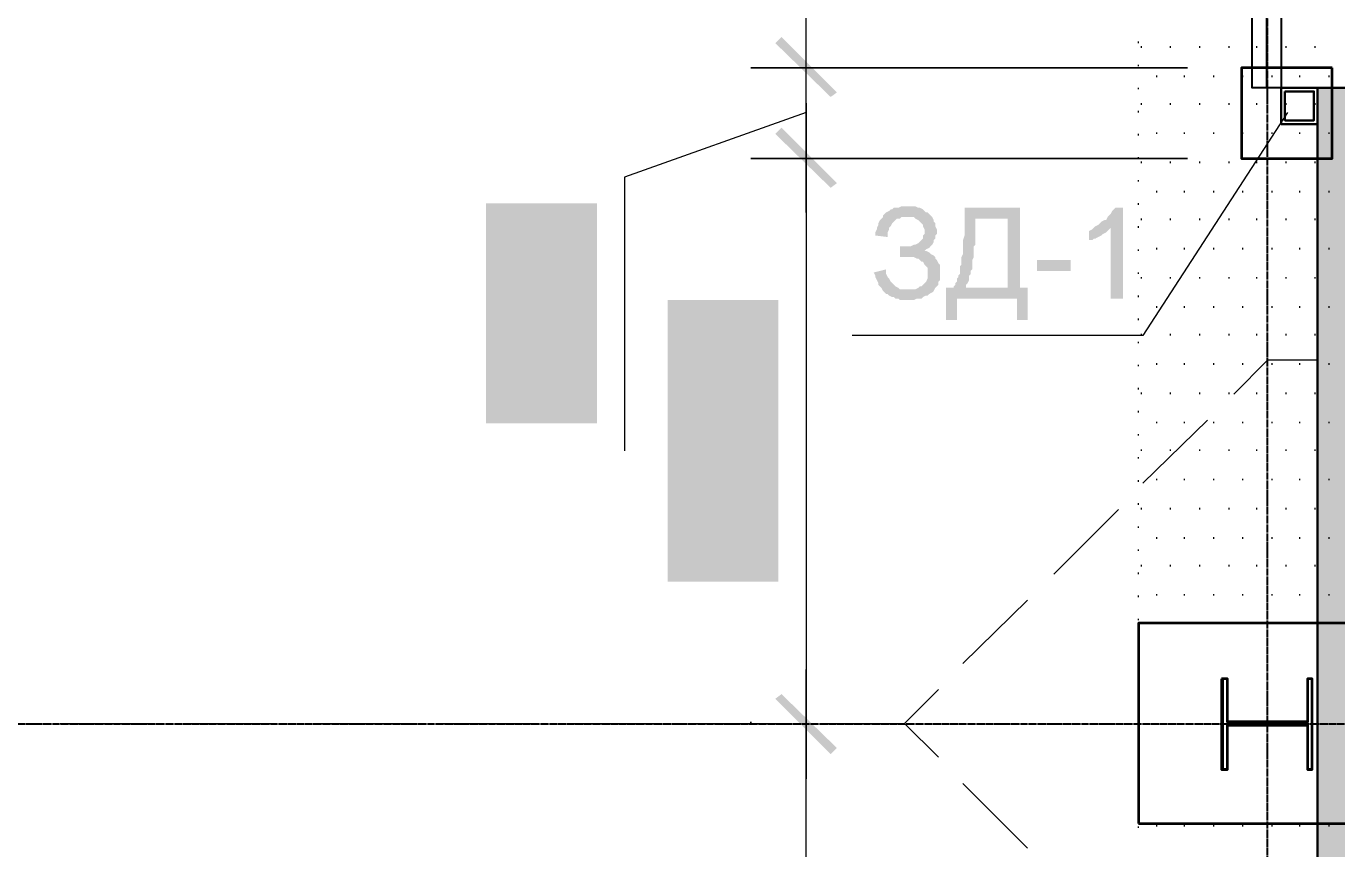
# Model space of a CAD drawing. Header units: millimetres. Extents: x -383313 to -161684, y -117025 to 99224.
# Drawn here: x -333930 to -330323, y -11926 to -9663 of the extents above; entities that cross this region are included whole.
import ezdxf

# ---------------------------------------------------------------- set-up
doc = ezdxf.new("R2010")
doc.units = ezdxf.units.MM
doc.header["$MEASUREMENT"] = 0
doc.linetypes.add('PS-GOST2.303 5', pattern=[24, 20, -1.5, 1, -1.5])
doc.layers.get('Defpoints').update_dxf_attribs({"color": 31})
for name, color, linetype in [('001__КОНСТРУКТИВ__Двери', 13, 'Continuous'), ('001__КОНСТРУКТИВ__Колонны', 14, 'Continuous'), ('001__КОНСТРУКТИВ__размеры внутр.', 7, 'Continuous'), ('PDF_Geometry', 7, 'Continuous'), ('PDF_Solid Fills', 7, 'Continuous'), ('PS_Оси', 5, 'PS-GOST2.303 5')]:
    doc.layers.add(name, color=color, linetype=linetype)
doc.layers.add('001__КОНСТРУКТИВ__Стены наружные', color=7, linetype='Continuous', lineweight=30)
doc.styles.add('PSTUDIO', font='arial.ttf')
doc.dimstyles.new('PS_TICK', dxfattribs={"dimscale": 100, "dimtxt": 2.5, "dimasz": 1, "dimexe": 2, "dimexo": 2, "dimgap": 1, "dimtad": 1, "dimdec": 0, "dimzin": 0, "dimdsep": 46, "dimtxsty": 'PSTUDIO', "dimblk": 'ARCHTICK', "dimcen": 2, "dimdle": 1.5, "dimse1": 1, "dimse2": 1, "dimadec": 0, "dimazin": 0, "dimtfac": 1, "dimtdec": 0, "dimtix": 1, "dimtmove": 1, "dimatfit": 3, "dimldrblk": 'ARCHTICK', "dimfxl": 1, "dimtolj": 1, "dimtzin": 0, "dimarcsym": 0})

# ---------------------------------------------------------------- blocks, each defined once
blk = doc.blocks.new('_ArchTick')
at = {"color": 0, "linetype": 'ByBlock', "const_width": 0.15}
blk.add_lwpolyline([(-0.5, -0.5), (0.5, 0.5)], dxfattribs=at)
blk = doc.blocks.new('*D281')
at = {"layer": '001__КОНСТРУКТИВ__размеры внутр.', "color": 0, "lineweight": -2, "ltscale": 100, "transparency": 16777216}
blk.add_line((-336984.8, -5432.1), (-336984.8, -20232.4), dxfattribs=at)
at = {"layer": 'Defpoints', "color": 0, "ltscale": 100, "transparency": 16777216}
for p in [(-330226.1, -5582.1), (-336984.8, -20082.4), (-335014.1, -20082.4)]:
    blk.add_point(p, dxfattribs=at)
at = {"layer": '001__КОНСТРУКТИВ__размеры внутр.', "color": 0, "lineweight": -2, "ltscale": 100, "transparency": 16777216, "xscale": 100, "yscale": 100, "zscale": 100}
for p, rotation in [((-336984.8, -5582.1), 90), ((-336984.8, -20082.4), 270)]:
    blk.add_blockref('_ArchTick', p, dxfattribs=dict(at, rotation=rotation))
at = {"layer": '001__КОНСТРУКТИВ__размеры внутр.', "color": 0, "ltscale": 100, "transparency": 16777216, "insert": (-337212.4, -12832.2), "char_height": 250, "attachment_point": 5, "rotation": 90, "style": 'PSTUDIO'}
blk.add_mtext('\\A1;14500', dxfattribs=at)
blk = doc.blocks.new('A$Cf5759c35')
at = {"layer": 'PDF_Solid Fills'}
for points in [[(25823.2, 8009.5), (25823.2, 8009.5), (25823.2, 7984.1), (25827.4, 7979.8), (25827.4, 7975.6), (25831.6, 7967.1), (25835.9, 7962.9), (25835.9, 7962.9), (25840.1, 7958.7), (25848.6, 7954.4), (25848.6, 8009.5), (25848.6, 8009.5), (25848.6, 8017.9), (25848.6, 8022.2), (25852.8, 8030.6), (25857, 8034.9), (25861.3, 8039.1), (25869.7, 8043.3), (25869.7, 8043.3), (25874, 8047.6), (25878.2, 8047.6), (25882.4, 8051.8), (25886.7, 8051.8), (25890.9, 8051.8), (25899.4, 8056), (25907.8, 8056), (25912.1, 8056), (25920.5, 8056), (25929, 8056), (25941.7, 8056), (25950.2, 8056), (25950.2, 8056), (25962.9, 8056), (25971.3, 8056), (25979.8, 8056), (25988.3, 8056), (25992.5, 8056), (26001, 8056), (26009.4, 8051.8), (26013.7, 8051.8), (26017.9, 8051.8), (26022.1, 8047.6), (26026.4, 8047.6), (26030.6, 8043.3), (26034.8, 8043.3), (26039.1, 8039.1), (26043.3, 8030.6), (26047.5, 8026.4), (26051.8, 8022.2), (26051.8, 8013.7), (26051.8, 8009.5), (26056, 7954.4), (26060.2, 7958.7), (26064.5, 7962.9), (26068.7, 7967.1), (26068.7, 7975.6), (26072.9, 7979.8), (26072.9, 7988.3), (26077.2, 7992.5), (26077.2, 8001), (26077.2, 8009.5), (26077.2, 8009.5), (26077.2, 8017.9), (26077.2, 8022.2), (26072.9, 8030.6), (26072.9, 8034.9), (26068.7, 8043.3), (26064.5, 8047.6), (26064.5, 8051.8), (26060.2, 8056), (26056, 8060.3), (26051.8, 8064.5), (26047.5, 8068.7), (26039.1, 8073), (26034.8, 8073), (26026.4, 8077.2), (26022.1, 8081.4), (26017.9, 8081.4), (26013.7, 8081.4), (26009.4, 8085.7), (26001, 8085.7), (25996.7, 8085.7), (25988.3, 8085.7), (25979.8, 8089.9), (25975.6, 8089.9), (25967.1, 8089.9), (25958.6, 8089.9), (25950.2, 8089.9), (25945.9, 8089.9), (25937.5, 8089.9), (25929, 8089.9), (25920.5, 8089.9), (25916.3, 8089.9), (25907.8, 8085.7), (25903.6, 8085.7), (25895.1, 8085.7), (25890.9, 8085.7), (25882.4, 8081.4), (25878.2, 8081.4), (25869.7, 8077.2), (25865.5, 8073), (25857, 8073), (25852.8, 8068.7), (25852.8, 8068.7), (25848.6, 8064.5), (25844.3, 8060.3), (25835.9, 8056), (25831.6, 8047.6), (25831.6, 8043.3), (25827.4, 8043.3), (25827.4, 8034.9), (25823.2, 8030.6), (25823.2, 8022.2), (25823.2, 8013.7)], [(26957.7, 8106.8), (26940.8, 8106.8), (26932.3, 8102.6), (26919.6, 8102.6), (26915.4, 8098.4), (26911.1, 8098.4), (26906.9, 8094.1), (26898.4, 8089.9), (26894.2, 8085.7), (26890, 8081.4), (26890, 8077.2), (26885.7, 8073), (26881.5, 8068.7), (26877.3, 8060.3), (26877.3, 8056), (26873, 8047.6), (26873, 8043.3), (26868.8, 8034.9), (26868.8, 8026.4), (26902.7, 8022.2), (26902.7, 8022.2), (26902.7, 8026.4), (26902.7, 8034.9), (26906.9, 8043.3), (26906.9, 8047.6), (26911.1, 8051.8), (26915.4, 8060.3), (26919.6, 8064.5), (26923.8, 8068.7), (26928.1, 8073), (26936.5, 8073), (26940.8, 8077.2), (26949.2, 8077.2), (26957.7, 8077.2), (27021.2, 8081.4), (27017, 8085.7), (27012.7, 8089.9), (27008.5, 8089.9), (27004.3, 8094.1), (27000, 8098.4), (26991.6, 8102.6), (26987.3, 8102.6), (26978.9, 8106.8), (26970.4, 8106.8), (26966.2, 8106.8)], [(27021.2, 8081.4), (26957.7, 8077.2), (26974.6, 8077.2), (26978.9, 8073), (26987.3, 8068.7), (26991.6, 8064.5), (26995.8, 8060.3), (27000, 8056), (27000, 8051.8), (27004.3, 8043.3), (27004.3, 8039.1), (27004.3, 8030.6), (27000, 8026.4), (27000, 8017.9), (26995.8, 8013.7), (26991.6, 8009.5), (26987.3, 8005.2), (26978.9, 8001), (26974.6, 8001), (26974.6, 8001), (26966.2, 7996.8), (26961.9, 7996.8), (26953.5, 7996.8), (26945, 7996.8), (26936.5, 7996.8), (26936.5, 7967.1), (26953.5, 7967.1), (26961.9, 7967.1), (26966.2, 7967.1), (26974.6, 7967.1), (26983.1, 7962.9), (26987.3, 7962.9), (26991.6, 7958.7), (26995.8, 7954.4), (27000, 7954.4), (27004.3, 7946), (27008.5, 7941.7), (27012.7, 7937.5), (27012.7, 7929), (27012.7, 7924.8), (27012.7, 7920.6), (27012.7, 7912.1), (27012.7, 7907.9), (27008.5, 7899.4), (27004.3, 7895.2), (27000, 7890.9), (26995.8, 7886.7), (26991.6, 7886.7), (26987.3, 7882.5), (26978.9, 7878.2), (26970.4, 7878.2), (26966.2, 7878.2), (26957.7, 7878.2), (26890, 7874), (26894.2, 7869.8), (26898.4, 7865.5), (26902.7, 7865.5), (26906.9, 7861.3), (26915.4, 7857.1), (26919.6, 7857.1), (26923.8, 7852.8), (26932.3, 7852.8), (26936.5, 7848.6), (26945, 7848.6), (26949.2, 7848.6), (26957.7, 7848.6), (26961.9, 7848.6), (26970.4, 7848.6), (26974.6, 7848.6), (26983.1, 7852.8), (26991.6, 7852.8), (26995.8, 7852.8), (27000, 7857.1), (27008.5, 7861.3), (27012.7, 7861.3), (27017, 7865.5), (27025.4, 7869.8), (27025.4, 7869.8), (27029.7, 7874), (27033.9, 7882.5), (27038.1, 7886.7), (27042.4, 7890.9), (27042.4, 7899.4), (27046.6, 7903.6), (27046.6, 7912.1), (27046.6, 7916.3), (27046.6, 7924.8), (27046.6, 7924.8), (27046.6, 7933.3), (27046.6, 7937.5), (27046.6, 7946), (27042.4, 7950.2), (27038.1, 7958.7), (27033.9, 7962.9), (27033.9, 7967.1), (27029.7, 7971.4), (27021.2, 7975.6), (27017, 7979.8), (27008.5, 7984.1), (27004.3, 7984.1), (27004.3, 7984.1), (27008.5, 7988.3), (27017, 7992.5), (27021.2, 7996.8), (27025.4, 8001), (27029.7, 8009.5), (27029.7, 8013.7), (27033.9, 8017.9), (27033.9, 8026.4), (27038.1, 8030.6), (27038.1, 8039.1), (27038.1, 8043.3), (27033.9, 8051.8), (27033.9, 8060.3), (27029.7, 8064.5), (27029.7, 8068.7), (27025.4, 8077.2)], [(27266.7, 8102.6), (27232.9, 8073), (27232.9, 7882.5), (27063.5, 7882.5), (27063.5, 7793.6), (27093.2, 7793.6), (27093.2, 7852.8), (27258.3, 7852.8), (27287.9, 7882.5), (27266.7, 7882.5)], [(27266.7, 8102.6), (27114.3, 8102.6), (27114.3, 8064.5), (27114.3, 8064.5), (27114.3, 8051.8), (27114.3, 8043.3), (27114.3, 8034.9), (27114.3, 8026.4), (27110.1, 8013.7), (27110.1, 8005.2), (27110.1, 7996.8), (27110.1, 7988.3), (27110.1, 7984.1), (27110.1, 7975.6), (27105.9, 7967.1), (27105.9, 7958.7), (27105.9, 7954.4), (27105.9, 7946), (27101.6, 7941.7), (27101.6, 7933.3), (27101.6, 7929), (27101.6, 7920.6), (27097.4, 7916.3), (27097.4, 7912.1), (27093.2, 7907.9), (27093.2, 7903.6), (27093.2, 7899.4), (27088.9, 7895.2), (27088.9, 7890.9), (27084.7, 7886.7), (27084.7, 7882.5), (27118.6, 7882.5), (27118.6, 7886.7), (27118.6, 7890.9), (27122.8, 7895.2), (27127, 7903.6), (27127, 7907.9), (27127, 7916.3), (27131.3, 7920.6), (27131.3, 7929), (27135.5, 7933.3), (27135.5, 7941.7), (27135.5, 7950.2), (27135.5, 7958.7), (27139.7, 7967.1), (27139.7, 7971.4), (27139.7, 7979.8), (27139.7, 7988.3), (27139.7, 7996.8), (27144, 8001), (27144, 8009.5), (27144, 8017.9), (27144, 8026.4), (27144, 8030.6), (27144, 8039.1), (27144, 8043.3), (27144, 8051.8), (27144, 8056), (27144, 8060.3), (27144, 8073), (27232.9, 8073)], [(27550.4, 8102.6), (27529.2, 8102.6), (27525, 8098.4), (27520.7, 8094.1), (27516.5, 8085.7), (27512.3, 8081.4), (27508, 8077.2), (27503.8, 8068.7), (27499.6, 8068.7), (27491.1, 8064.5), (27486.9, 8060.3), (27482.6, 8056), (27474.2, 8051.8), (27516.5, 8047.6), (27516.5, 7852.8), (27550.4, 7852.8)], [(27474.2, 8051.8), (27469.9, 8047.6), (27465.7, 8043.3), (27457.2, 8039.1), (27457.2, 8009.5), (27457.2, 8013.7), (27465.7, 8013.7), (27469.9, 8017.9), (27474.2, 8017.9), (27482.6, 8022.2), (27491.1, 8026.4), (27491.1, 8026.4), (27495.3, 8030.6), (27503.8, 8034.9), (27508, 8039.1), (27512.3, 8043.3), (27516.5, 8047.6)], [(25848.6, 7954.4), (25852.8, 7950.2), (25857, 7946), (25865.5, 7941.7), (25869.7, 7937.5), (25878.2, 7937.5), (25878.2, 7933.3), (25886.7, 7933.3), (25890.9, 7933.3), (25899.4, 7929), (25903.6, 7929), (25912.1, 7929), (25916.3, 7929), (25924.8, 7929), (25933.2, 7929), (25941.7, 7924.8), (25950.2, 7924.8), (25954.4, 7924.8), (25962.9, 7924.8), (25971.3, 7929), (25979.8, 7929), (25988.3, 7929), (25996.7, 7929), (26001, 7929), (26009.4, 7933.3), (26013.7, 7933.3), (26022.1, 7937.5), (26026.4, 7937.5), (26030.6, 7941.7), (26039.1, 7941.7), (26043.3, 7946), (26047.5, 7950.2), (26051.8, 7950.2), (26056, 7954.4), (26051.8, 8009.5), (26051.8, 8005.2), (26051.8, 8001), (26047.5, 7992.5), (26047.5, 7988.3), (26043.3, 7984.1), (26039.1, 7975.6), (26030.6, 7971.4), (26030.6, 7971.4), (26026.4, 7971.4), (26022.1, 7967.1), (26017.9, 7967.1), (26013.7, 7962.9), (26005.2, 7962.9), (26001, 7962.9), (25992.5, 7958.7), (25984, 7958.7), (25975.6, 7958.7), (25967.1, 7958.7), (25958.6, 7958.7), (25950.2, 7958.7), (25941.7, 7958.7), (25933.2, 7958.7), (25924.8, 7958.7), (25916.3, 7958.7), (25907.8, 7958.7), (25903.6, 7962.9), (25895.1, 7962.9), (25890.9, 7962.9), (25882.4, 7967.1), (25878.2, 7967.1), (25874, 7971.4), (25869.7, 7971.4), (25865.5, 7975.6), (25861.3, 7979.8), (25857, 7984.1), (25852.8, 7988.3), (25848.6, 7992.5), (25848.6, 8001), (25848.6, 8009.5)], [(25929, 7874), (25933.2, 7810.5), (25933.2, 7819), (25937.5, 7827.4), (25937.5, 7835.9), (25941.7, 7840.1), (25945.9, 7844.4), (25950.2, 7848.6), (25954.4, 7852.8), (25958.6, 7857.1), (25962.9, 7861.3), (25971.3, 7861.3), (25975.6, 7865.5), (25984, 7865.5), (25992.5, 7865.5), (25992.5, 7865.5), (25996.7, 7865.5), (26005.2, 7865.5), (26013.7, 7861.3), (26017.9, 7861.3), (26026.4, 7857.1), (26030.6, 7852.8), (26034.8, 7848.6), (26034.8, 7848.6), (26043.3, 7844.4), (26043.3, 7835.9), (26047.5, 7831.7), (26051.8, 7827.4), (26051.8, 7819), (26051.8, 7810.5), (26051.8, 7874), (26047.5, 7878.2), (26047.5, 7878.2), (26039.1, 7882.5), (26034.8, 7886.7), (26030.6, 7890.9), (26022.1, 7890.9), (26017.9, 7895.2), (26009.4, 7895.2), (26001, 7895.2), (25996.7, 7899.4), (25988.3, 7899.4), (25984, 7899.4), (25979.8, 7895.2), (25971.3, 7895.2), (25962.9, 7895.2), (25958.6, 7890.9), (25950.2, 7890.9), (25945.9, 7886.7), (25941.7, 7882.5), (25933.2, 7878.2)], [(26898.4, 7933.3), (26864.6, 7924.8), (26868.8, 7916.3), (26868.8, 7912.1), (26873, 7903.6), (26877.3, 7895.2), (26877.3, 7890.9), (26881.5, 7886.7), (26885.7, 7882.5), (26890, 7874), (26957.7, 7878.2), (26949.2, 7878.2), (26945, 7878.2), (26936.5, 7878.2), (26932.3, 7882.5), (26923.8, 7886.7), (26919.6, 7890.9), (26915.4, 7895.2), (26915.4, 7895.2), (26911.1, 7899.4), (26906.9, 7907.9), (26902.7, 7912.1), (26898.4, 7920.6), (26898.4, 7924.8)], [(25827.4, 7886.7), (25827.4, 7759.7), (25954.4, 7738.5), (25958.6, 7768.2), (25954.4, 7768.2), (25950.2, 7772.4), (25945.9, 7780.9), (25941.7, 7785.1), (25941.7, 7785.1), (25937.5, 7789.3), (25937.5, 7797.8), (25933.2, 7806.3), (25933.2, 7810.5), (25929, 7874), (25929, 7874), (25924.8, 7869.8), (25924.8, 7772.4), (25857, 7785.1), (25857, 7886.7)], [(25907.8, 7819), (25907.8, 7819), (25907.8, 7806.3), (25912.1, 7797.8), (25912.1, 7789.3), (25916.3, 7785.1), (25920.5, 7780.9), (25924.8, 7772.4), (25924.8, 7869.8), (25920.5, 7865.5), (25916.3, 7857.1), (25912.1, 7852.8), (25912.1, 7848.6), (25907.8, 7840.1), (25907.8, 7835.9), (25907.8, 7827.4)], [(26005.2, 7763.9), (26009.4, 7730.1), (26009.4, 7734.3), (26026.4, 7734.3), (26030.6, 7738.5), (26039.1, 7738.5), (26043.3, 7742.8), (26047.5, 7747), (26051.8, 7751.2), (26056, 7755.5), (26060.2, 7759.7), (26064.5, 7763.9), (26068.7, 7772.4), (26072.9, 7776.6), (26072.9, 7785.1), (26072.9, 7789.3), (26077.2, 7797.8), (26077.2, 7806.3), (26077.2, 7810.5), (26077.2, 7814.7), (26077.2, 7819), (26077.2, 7827.4), (26072.9, 7835.9), (26072.9, 7840.1), (26068.7, 7848.6), (26068.7, 7852.8), (26064.5, 7857.1), (26060.2, 7865.5), (26056, 7869.8), (26051.8, 7874), (26051.8, 7810.5), (26051.8, 7810.5), (26051.8, 7806.3), (26051.8, 7797.8), (26047.5, 7793.6), (26043.3, 7785.1), (26039.1, 7780.9), (26034.8, 7776.6), (26030.6, 7772.4), (26026.4, 7772.4), (26017.9, 7768.2), (26013.7, 7763.9)], [(26428.5, 7802), (26432.8, 7738.5), (26432.8, 7747), (26437, 7755.5), (26437, 7763.9), (26441.2, 7768.2), (26445.5, 7772.4), (26449.7, 7776.6), (26453.9, 7780.9), (26458.2, 7785.1), (26462.4, 7789.3), (26470.9, 7789.3), (26475.1, 7793.6), (26483.6, 7793.6), (26492, 7793.6), (26492, 7793.6), (26496.3, 7793.6), (26504.7, 7793.6), (26513.2, 7789.3), (26517.4, 7789.3), (26525.9, 7785.1), (26530.1, 7780.9), (26534.4, 7776.6), (26534.4, 7776.6), (26542.8, 7772.4), (26542.8, 7763.9), (26547.1, 7759.7), (26551.3, 7755.5), (26551.3, 7747), (26551.3, 7738.5), (26551.3, 7802), (26547.1, 7806.3), (26547.1, 7806.3), (26538.6, 7810.5), (26534.4, 7814.7), (26530.1, 7819), (26521.7, 7819), (26517.4, 7823.2), (26509, 7823.2), (26500.5, 7823.2), (26496.3, 7827.4), (26487.8, 7827.4), (26483.6, 7827.4), (26479.3, 7823.2), (26470.9, 7823.2), (26462.4, 7823.2), (26458.2, 7819), (26449.7, 7819), (26445.5, 7814.7), (26441.2, 7810.5), (26432.8, 7806.3)], [(26326.9, 7814.7), (26326.9, 7687.7), (26453.9, 7666.6), (26458.2, 7696.2), (26453.9, 7696.2), (26449.7, 7700.4), (26445.5, 7708.9), (26441.2, 7713.1), (26441.2, 7713.1), (26437, 7717.4), (26437, 7725.8), (26432.8, 7734.3), (26432.8, 7738.5), (26428.5, 7802), (26428.5, 7802), (26424.3, 7797.8), (26424.3, 7700.4), (26356.6, 7713.1), (26356.6, 7814.7)], [(26407.4, 7747), (26407.4, 7747), (26407.4, 7734.3), (26411.6, 7725.8), (26411.6, 7717.4), (26415.8, 7713.1), (26420.1, 7708.9), (26424.3, 7700.4), (26424.3, 7797.8), (26420.1, 7793.6), (26415.8, 7785.1), (26411.6, 7780.9), (26411.6, 7776.6), (26407.4, 7768.2), (26407.4, 7763.9), (26407.4, 7755.5)], [(26504.7, 7692), (26509, 7658.1), (26509, 7662.3), (26525.9, 7662.3), (26530.1, 7666.6), (26538.6, 7666.6), (26542.8, 7670.8), (26547.1, 7675), (26551.3, 7679.3), (26555.5, 7683.5), (26559.8, 7687.7), (26564, 7692), (26568.2, 7700.4), (26572.5, 7704.7), (26572.5, 7713.1), (26572.5, 7717.4), (26576.7, 7725.8), (26576.7, 7734.3), (26576.7, 7738.5), (26576.7, 7742.8), (26576.7, 7747), (26576.7, 7755.5), (26572.5, 7763.9), (26572.5, 7768.2), (26568.2, 7776.6), (26568.2, 7780.9), (26564, 7785.1), (26559.8, 7793.6), (26555.5, 7797.8), (26551.3, 7802), (26551.3, 7738.5), (26551.3, 7738.5), (26551.3, 7734.3), (26551.3, 7725.8), (26547.1, 7721.6), (26542.8, 7713.1), (26538.6, 7708.9), (26534.4, 7704.7), (26530.1, 7700.4), (26525.9, 7700.4), (26517.4, 7696.2), (26513.2, 7692)], [(25823.2, 7620), (25823.2, 7598.8), (25827.4, 7590.4), (25827.4, 7586.1), (25831.6, 7577.7), (25831.6, 7573.4), (25835.9, 7569.2), (25840.1, 7565), (25844.3, 7560.7), (25848.6, 7556.5), (25852.8, 7552.3), (25861.3, 7548), (25865.5, 7543.8), (25874, 7543.8), (25878.2, 7539.6), (25886.7, 7539.6), (25895.1, 7539.6), (25899.4, 7569.2), (25890.9, 7569.2), (25882.4, 7573.4), (25878.2, 7573.4), (25869.7, 7577.7), (25865.5, 7581.9), (25861.3, 7586.1), (25857, 7586.1), (25852.8, 7594.6), (25852.8, 7598.8), (25848.6, 7603.1), (25848.6, 7611.5), (25848.6, 7620), (25848.6, 7683.5), (25840.1, 7675), (25840.1, 7675), (25835.9, 7670.8), (25835.9, 7666.6), (25831.6, 7662.3), (25827.4, 7653.9), (25827.4, 7649.6), (25823.2, 7641.2), (25823.2, 7636.9), (25823.2, 7628.5)], [(25848.6, 7683.5), (25848.6, 7620), (25848.6, 7636.9), (25852.8, 7641.2), (25857, 7649.6), (25861.3, 7653.9), (25861.3, 7653.9), (25865.5, 7658.1), (25869.7, 7662.3), (25878.2, 7666.6), (25882.4, 7666.6), (25890.9, 7666.6), (25895.1, 7666.6), (25903.6, 7666.6), (25907.8, 7662.3), (25916.3, 7662.3), (25920.5, 7658.1), (25929, 7653.9), (25929, 7649.6), (25933.2, 7645.4), (25937.5, 7641.2), (25941.7, 7636.9), (25950.2, 7632.7), (25954.4, 7628.5), (25958.6, 7624.2), (25962.9, 7615.8), (25967.1, 7611.5), (25975.6, 7603.1), (25979.8, 7598.8), (25984, 7590.4), (25992.5, 7586.1), (25996.7, 7577.7), (26001, 7573.4), (26005.2, 7569.2), (26009.4, 7565), (26013.7, 7560.7), (26017.9, 7556.5), (26022.1, 7552.3), (26026.4, 7548), (26034.8, 7543.8), (26039.1, 7543.8), (26047.5, 7539.6), (26051.8, 7535.3), (26051.8, 7535.3), (26060.2, 7535.3), (26064.5, 7535.3), (26072.9, 7531.1), (26072.9, 7700.4), (26043.3, 7700.4), (26043.3, 7577.7), (26043.3, 7577.7), (26039.1, 7577.7), (26030.6, 7581.9), (26026.4, 7590.4), (26026.4, 7590.4), (26022.1, 7594.6), (26017.9, 7598.8), (26013.7, 7603.1), (26009.4, 7611.5), (26001, 7615.8), (25996.7, 7624.2), (25992.5, 7624.2), (25988.3, 7632.7), (25984, 7641.2), (25975.6, 7645.4), (25971.3, 7649.6), (25967.1, 7653.9), (25962.9, 7662.3), (25958.6, 7666.6), (25954.4, 7666.6), (25950.2, 7670.8), (25950.2, 7675), (25941.7, 7679.3), (25937.5, 7683.5), (25933.2, 7687.7), (25924.8, 7687.7), (25920.5, 7692), (25916.3, 7692), (25912.1, 7696.2), (25903.6, 7696.2), (25899.4, 7696.2), (25890.9, 7696.2), (25890.9, 7696.2), (25882.4, 7696.2), (25878.2, 7696.2), (25869.7, 7696.2), (25865.5, 7692), (25857, 7687.7), (25852.8, 7687.7)], [(26326.9, 7620), (26326.9, 7493), (26453.9, 7471.8), (26458.2, 7501.5), (26453.9, 7501.5), (26449.7, 7505.7), (26445.5, 7514.2), (26441.2, 7518.4), (26441.2, 7518.4), (26437, 7522.6), (26437, 7531.1), (26432.8, 7539.6), (26432.8, 7543.8), (26428.5, 7607.3), (26428.5, 7607.3), (26424.3, 7603.1), (26424.3, 7505.7), (26356.6, 7518.4), (26356.6, 7620)], [(26428.5, 7607.3), (26432.8, 7543.8), (26432.8, 7552.3), (26437, 7560.7), (26437, 7569.2), (26441.2, 7573.4), (26445.5, 7577.7), (26449.7, 7581.9), (26453.9, 7586.1), (26458.2, 7590.4), (26462.4, 7594.6), (26470.9, 7594.6), (26475.1, 7598.8), (26483.6, 7598.8), (26492, 7598.8), (26492, 7598.8), (26496.3, 7598.8), (26504.7, 7598.8), (26513.2, 7594.6), (26517.4, 7594.6), (26525.9, 7590.4), (26530.1, 7586.1), (26534.4, 7581.9), (26534.4, 7581.9), (26542.8, 7577.7), (26542.8, 7569.2), (26547.1, 7565), (26551.3, 7560.7), (26551.3, 7552.3), (26551.3, 7543.8), (26551.3, 7607.3), (26547.1, 7611.5), (26547.1, 7611.5), (26538.6, 7615.8), (26534.4, 7620), (26530.1, 7624.2), (26521.7, 7624.2), (26517.4, 7628.5), (26509, 7628.5), (26500.5, 7628.5), (26496.3, 7632.7), (26487.8, 7632.7), (26483.6, 7632.7), (26479.3, 7628.5), (26470.9, 7628.5), (26462.4, 7628.5), (26458.2, 7624.2), (26449.7, 7624.2), (26445.5, 7620), (26441.2, 7615.8), (26432.8, 7611.5)], [(26407.4, 7552.3), (26407.4, 7552.3), (26407.4, 7539.6), (26411.6, 7531.1), (26411.6, 7522.6), (26415.8, 7518.4), (26420.1, 7514.2), (26424.3, 7505.7), (26424.3, 7603.1), (26420.1, 7598.8), (26415.8, 7590.4), (26411.6, 7586.1), (26411.6, 7581.9), (26407.4, 7573.4), (26407.4, 7569.2), (26407.4, 7560.7)], [(26504.7, 7497.2), (26509, 7463.4), (26509, 7467.6), (26525.9, 7467.6), (26530.1, 7471.8), (26538.6, 7471.8), (26542.8, 7476.1), (26547.1, 7480.3), (26551.3, 7484.5), (26555.5, 7488.8), (26559.8, 7493), (26564, 7497.2), (26568.2, 7505.7), (26572.5, 7509.9), (26572.5, 7518.4), (26572.5, 7522.6), (26576.7, 7531.1), (26576.7, 7539.6), (26576.7, 7543.8), (26576.7, 7548), (26576.7, 7552.3), (26576.7, 7560.7), (26572.5, 7569.2), (26572.5, 7573.4), (26568.2, 7581.9), (26568.2, 7586.1), (26564, 7590.4), (26559.8, 7598.8), (26555.5, 7603.1), (26551.3, 7607.3), (26551.3, 7543.8), (26551.3, 7543.8), (26551.3, 7539.6), (26551.3, 7531.1), (26547.1, 7526.9), (26542.8, 7518.4), (26538.6, 7514.2), (26534.4, 7509.9), (26530.1, 7505.7), (26525.9, 7505.7), (26517.4, 7501.5), (26513.2, 7497.2)], [(26428.5, 7412.6), (26432.8, 7349.1), (26432.8, 7357.5), (26437, 7366), (26437, 7374.5), (26441.2, 7378.7), (26445.5, 7382.9), (26449.7, 7387.2), (26453.9, 7391.4), (26458.2, 7395.6), (26462.4, 7399.9), (26470.9, 7399.9), (26475.1, 7404.1), (26483.6, 7404.1), (26492, 7404.1), (26492, 7404.1), (26496.3, 7404.1), (26504.7, 7404.1), (26513.2, 7399.9), (26517.4, 7399.9), (26525.9, 7395.6), (26530.1, 7391.4), (26534.4, 7387.2), (26534.4, 7387.2), (26542.8, 7382.9), (26542.8, 7374.5), (26547.1, 7370.2), (26551.3, 7366), (26551.3, 7357.5), (26551.3, 7349.1), (26551.3, 7412.6), (26547.1, 7416.8), (26547.1, 7416.8), (26538.6, 7421), (26534.4, 7425.3), (26530.1, 7429.5), (26521.7, 7429.5), (26517.4, 7433.7), (26509, 7433.7), (26500.5, 7433.7), (26496.3, 7438), (26487.8, 7438), (26483.6, 7438), (26479.3, 7433.7), (26470.9, 7433.7), (26462.4, 7433.7), (26458.2, 7429.5), (26449.7, 7429.5), (26445.5, 7425.3), (26441.2, 7421), (26432.8, 7416.8)], [(26326.9, 7425.3), (26326.9, 7298.3), (26453.9, 7277.1), (26458.2, 7306.7), (26453.9, 7306.7), (26449.7, 7311), (26445.5, 7319.4), (26441.2, 7323.7), (26441.2, 7323.7), (26437, 7327.9), (26437, 7336.4), (26432.8, 7344.8), (26432.8, 7349.1), (26428.5, 7412.6), (26428.5, 7412.6), (26424.3, 7408.3), (26424.3, 7311), (26356.6, 7323.7), (26356.6, 7425.3)], [(26407.4, 7357.5), (26407.4, 7357.5), (26407.4, 7344.8), (26411.6, 7336.4), (26411.6, 7327.9), (26415.8, 7323.7), (26420.1, 7319.4), (26424.3, 7311), (26424.3, 7408.3), (26420.1, 7404.1), (26415.8, 7395.6), (26411.6, 7391.4), (26411.6, 7387.2), (26407.4, 7378.7), (26407.4, 7374.5), (26407.4, 7366)], [(26504.7, 7302.5), (26509, 7268.6), (26509, 7272.9), (26525.9, 7272.9), (26530.1, 7277.1), (26538.6, 7277.1), (26542.8, 7281.3), (26547.1, 7285.6), (26551.3, 7289.8), (26555.5, 7294), (26559.8, 7298.3), (26564, 7302.5), (26568.2, 7311), (26572.5, 7315.2), (26572.5, 7323.7), (26572.5, 7327.9), (26576.7, 7336.4), (26576.7, 7344.8), (26576.7, 7349.1), (26576.7, 7353.3), (26576.7, 7357.5), (26576.7, 7366), (26572.5, 7374.5), (26572.5, 7378.7), (26568.2, 7387.2), (26568.2, 7391.4), (26564, 7395.6), (26559.8, 7404.1), (26555.5, 7408.3), (26551.3, 7412.6), (26551.3, 7349.1), (26551.3, 7349.1), (26551.3, 7344.8), (26551.3, 7336.4), (26547.1, 7332.1), (26542.8, 7323.7), (26538.6, 7319.4), (26534.4, 7315.2), (26530.1, 7311), (26525.9, 7311), (26517.4, 7306.7), (26513.2, 7302.5)], [(26322.7, 7192.4), (26322.7, 7171.3), (26322.7, 7171.3), (26326.9, 7167), (26331.2, 7162.8), (26339.6, 7158.6), (26343.9, 7154.3), (26348.1, 7150.1), (26356.6, 7145.9), (26356.6, 7141.6), (26360.8, 7133.2), (26365, 7128.9), (26369.3, 7124.7), (26373.5, 7116.2), (26377.7, 7158.6), (26572.5, 7158.6), (26572.5, 7192.4)], [(26373.5, 7116.2), (26377.7, 7112), (26382, 7107.8), (26386.2, 7099.3), (26415.8, 7099.3), (26411.6, 7099.3), (26411.6, 7107.8), (26407.4, 7112), (26407.4, 7116.2), (26403.1, 7124.7), (26398.9, 7133.2), (26398.9, 7133.2), (26394.7, 7137.4), (26390.4, 7145.9), (26386.2, 7150.1), (26382, 7154.3), (26377.7, 7158.6)]]:
    blk.add_hatch(color=8, dxfattribs=at).paths.add_polyline_path(points)
at = {"layer": 'PDF_Geometry', "color": 8, "lineweight": 13}
for points in [[(26678.3, 8339.7), (26678.3, 11027.8)], [(26678.3, 8089.9), (26678.3, 8640.2)], [(27592.7, 8555.6), (27592.7, 8559.8)], [(27592.7, 8492.1), (27592.7, 8496.3)], [(27592.7, 8428.6), (27592.7, 8432.8)], [(26678.3, 8390.5), (26678.3, 6532)], [(27592.7, 8365.1), (27592.7, 8369.3)], [(26678.3, 8365.1), (26178.8, 8187.3), (26178.8, 7433.7)], [(28003.3, 8365.1), (27605.4, 7751.2), (26805.3, 7751.2)], [(27592.7, 8301.6), (27592.7, 8305.8)], [(27592.7, 8238.1), (27592.7, 8242.3)], [(27592.7, 8174.6), (27592.7, 8178.8)], [(27592.7, 8111.1), (27592.7, 8115.3)], [(27592.7, 8047.6), (27592.7, 8051.8)], [(27592.7, 7984.1), (27592.7, 7988.3)], [(27592.7, 7920.6), (27592.7, 7924.8)], [(27592.7, 7857.1), (27592.7, 7861.3)], [(27592.7, 7793.6), (27592.7, 7797.8)], [(27592.7, 7730.1), (27592.7, 7734.3)], [(28083.8, 7683.5), (27948.3, 7683.5), (27855.2, 7590.4)], [(27592.7, 7666.6), (27592.7, 7670.8)], [(27592.7, 7603.1), (27592.7, 7607.3)], [(27592.7, 7539.6), (27592.7, 7543.8)], [(27783.2, 7518.4), (27605.4, 7344.8)], [(27592.7, 7476.1), (27592.7, 7480.3)], [(27592.7, 7412.6), (27592.7, 7416.8)], [(27592.7, 7349.1), (27592.7, 7353.3)], [(27592.7, 7285.6), (27592.7, 7289.8)], [(27537.7, 7272.9), (27359.9, 7095.1)], [(27592.7, 7222.1), (27592.7, 7226.3)], [(27592.7, 7158.6), (27592.7, 7162.8)], [(27592.7, 7095.1), (27592.7, 7099.3)], [(27592.7, 7031.6), (27592.7, 7035.8)], [(27287.9, 7023.1), (27110.1, 6849.5)], [(27592.7, 6968.1), (27592.7, 6972.3)], [(27592.7, 6904.6), (27592.7, 6908.8)], [(26678.3, 4978.4), (26678.3, 6832.6)], [(27592.7, 6841.1), (27592.7, 6845.3)], [(27592.7, 6777.6), (27592.7, 6781.8)], [(27042.4, 6777.6), (26949.2, 6684.4), (27042.4, 6591.3)], [(27592.7, 6714.1), (27592.7, 6718.3)], [(24625.1, 6684.4), (24874.9, 6684.4)], [(24972.3, 6684.4), (25222, 6684.4)], [(25323.6, 6684.4), (25573.4, 6684.4)], [(25675, 6684.4), (25924.8, 6684.4)], [(26022.1, 6684.4), (26271.9, 6684.4)], [(26373.5, 6684.4), (26623.3, 6684.4)], [(26724.9, 6684.4), (26949.2, 6684.4)], [(27592.7, 6650.6), (27592.7, 6654.8)], [(27592.7, 6587.1), (27592.7, 6591.3)], [(27110.1, 6519.3), (27287.9, 6341.5)], [(27592.7, 6523.6), (27592.7, 6527.8)], [(27592.7, 6460.1), (27592.7, 6464.3)], [(27592.7, 6396.6), (27592.7, 6400.8)]]:
    blk.add_lwpolyline(points, dxfattribs=at)
at = {"layer": 'PDF_Geometry', "color": 8, "lineweight": 9}
for points in [[(27601.2, 8542.9), (27601.2, 8547.1)], [(27681.6, 8542.9), (27681.6, 8547.1)], [(27762, 8542.9), (27762, 8547.1)], [(27842.5, 8542.9), (27842.5, 8547.1)], [(27918.7, 8542.9), (27918.7, 8547.1)], [(27999.1, 8542.9), (27999.1, 8547.1)], [(28079.5, 8542.9), (28079.5, 8547.1)], [(27643.5, 8462.4), (27643.5, 8466.7)], [(27719.7, 8462.4), (27719.7, 8466.7)], [(27800.1, 8462.4), (27800.1, 8466.7)], [(27880.6, 8462.4), (27880.6, 8466.7)], [(27961, 8462.4), (27961, 8466.7)], [(28037.2, 8462.4), (28037.2, 8466.7)], [(28117.6, 8462.4), (28117.6, 8466.7)], [(27601.2, 8386.2), (27601.2, 8390.5)], [(27681.6, 8386.2), (27681.6, 8390.5)], [(27762, 8386.2), (27762, 8390.5)], [(27842.5, 8386.2), (27842.5, 8390.5)], [(27918.7, 8386.2), (27918.7, 8390.5)], [(27999.1, 8386.2), (27999.1, 8390.5)], [(28079.5, 8386.2), (28079.5, 8390.5)], [(27643.5, 8305.8), (27643.5, 8310)], [(27719.7, 8305.8), (27719.7, 8310)], [(27800.1, 8305.8), (27800.1, 8310)], [(27880.6, 8305.8), (27880.6, 8310)], [(27961, 8305.8), (27961, 8310)], [(28037.2, 8305.8), (28037.2, 8310)], [(28117.6, 8305.8), (28117.6, 8310)], [(27601.2, 8225.4), (27601.2, 8229.6)], [(27681.6, 8225.4), (27681.6, 8229.6)], [(27762, 8225.4), (27762, 8229.6)], [(27842.5, 8225.4), (27842.5, 8229.6)], [(27918.7, 8225.4), (27918.7, 8229.6)], [(27999.1, 8225.4), (27999.1, 8229.6)], [(28079.5, 8225.4), (28079.5, 8229.6)], [(27643.5, 8144.9), (27643.5, 8149.2)], [(27719.7, 8144.9), (27719.7, 8149.2)], [(27800.1, 8144.9), (27800.1, 8149.2)], [(27880.6, 8144.9), (27880.6, 8149.2)], [(27961, 8144.9), (27961, 8149.2)], [(28037.2, 8144.9), (28037.2, 8149.2)], [(28117.6, 8144.9), (28117.6, 8149.2)], [(27601.2, 8068.7), (27601.2, 8073)], [(27681.6, 8068.7), (27681.6, 8073)], [(27762, 8068.7), (27762, 8073)], [(27842.5, 8068.7), (27842.5, 8073)], [(27918.7, 8068.7), (27918.7, 8073)], [(27999.1, 8068.7), (27999.1, 8073)], [(28079.5, 8068.7), (28079.5, 8073)], [(27643.5, 7988.3), (27643.5, 7992.5)], [(27719.7, 7988.3), (27719.7, 7992.5)], [(27800.1, 7988.3), (27800.1, 7992.5)], [(27880.6, 7988.3), (27880.6, 7992.5)], [(27961, 7988.3), (27961, 7992.5)], [(28037.2, 7988.3), (28037.2, 7992.5)], [(28117.6, 7988.3), (28117.6, 7992.5)], [(27601.2, 7907.9), (27601.2, 7912.1)], [(27681.6, 7907.9), (27681.6, 7912.1)], [(27762, 7907.9), (27762, 7912.1)], [(27842.5, 7907.9), (27842.5, 7912.1)], [(27918.7, 7907.9), (27918.7, 7912.1)], [(27999.1, 7907.9), (27999.1, 7912.1)], [(28079.5, 7907.9), (28079.5, 7912.1)], [(27643.5, 7827.4), (27643.5, 7831.7)], [(27719.7, 7827.4), (27719.7, 7831.7)], [(27800.1, 7827.4), (27800.1, 7831.7)], [(27880.6, 7827.4), (27880.6, 7831.7)], [(27961, 7827.4), (27961, 7831.7)], [(28037.2, 7827.4), (28037.2, 7831.7)], [(28117.6, 7827.4), (28117.6, 7831.7)], [(27601.2, 7751.2), (27601.2, 7755.5)], [(27681.6, 7751.2), (27681.6, 7755.5)], [(27762, 7751.2), (27762, 7755.5)], [(27842.5, 7751.2), (27842.5, 7755.5)], [(27918.7, 7751.2), (27918.7, 7755.5)], [(27999.1, 7751.2), (27999.1, 7755.5)], [(28079.5, 7751.2), (28079.5, 7755.5)], [(27643.5, 7670.8), (27643.5, 7675)], [(27719.7, 7670.8), (27719.7, 7675)], [(27800.1, 7670.8), (27800.1, 7675)], [(27880.6, 7670.8), (27880.6, 7675)], [(27961, 7670.8), (27961, 7675)], [(28037.2, 7670.8), (28037.2, 7675)], [(28117.6, 7670.8), (28117.6, 7675)], [(27601.2, 7590.4), (27601.2, 7594.6)], [(27681.6, 7590.4), (27681.6, 7594.6)], [(27762, 7590.4), (27762, 7594.6)], [(27842.5, 7590.4), (27842.5, 7594.6)], [(27918.7, 7590.4), (27918.7, 7594.6)], [(27999.1, 7590.4), (27999.1, 7594.6)], [(28079.5, 7590.4), (28079.5, 7594.6)], [(27643.5, 7509.9), (27643.5, 7514.2)], [(27719.7, 7509.9), (27719.7, 7514.2)], [(27800.1, 7509.9), (27800.1, 7514.2)], [(27880.6, 7509.9), (27880.6, 7514.2)], [(27961, 7509.9), (27961, 7514.2)], [(28037.2, 7509.9), (28037.2, 7514.2)], [(28117.6, 7509.9), (28117.6, 7514.2)], [(27601.2, 7433.7), (27601.2, 7438)], [(27681.6, 7433.7), (27681.6, 7438)], [(27762, 7433.7), (27762, 7438)], [(27842.5, 7433.7), (27842.5, 7438)], [(27918.7, 7433.7), (27918.7, 7438)], [(27999.1, 7433.7), (27999.1, 7438)], [(28079.5, 7433.7), (28079.5, 7438)], [(27643.5, 7353.3), (27643.5, 7357.5)], [(27719.7, 7353.3), (27719.7, 7357.5)], [(27800.1, 7353.3), (27800.1, 7357.5)], [(27880.6, 7353.3), (27880.6, 7357.5)], [(27961, 7353.3), (27961, 7357.5)], [(28037.2, 7353.3), (28037.2, 7357.5)], [(28117.6, 7353.3), (28117.6, 7357.5)], [(27601.2, 7272.9), (27601.2, 7277.1)], [(27681.6, 7272.9), (27681.6, 7277.1)], [(27762, 7272.9), (27762, 7277.1)], [(27842.5, 7272.9), (27842.5, 7277.1)], [(27918.7, 7272.9), (27918.7, 7277.1)], [(27999.1, 7272.9), (27999.1, 7277.1)], [(28079.5, 7272.9), (28079.5, 7277.1)], [(27643.5, 7192.4), (27643.5, 7196.7)], [(27719.7, 7192.4), (27719.7, 7196.7)], [(27800.1, 7192.4), (27800.1, 7196.7)], [(27880.6, 7192.4), (27880.6, 7196.7)], [(27961, 7192.4), (27961, 7196.7)], [(28037.2, 7192.4), (28037.2, 7196.7)], [(28117.6, 7192.4), (28117.6, 7196.7)], [(27601.2, 7116.2), (27601.2, 7120.5)], [(27681.6, 7116.2), (27681.6, 7120.5)], [(27762, 7116.2), (27762, 7120.5)], [(27842.5, 7116.2), (27842.5, 7120.5)], [(27918.7, 7116.2), (27918.7, 7120.5)], [(27999.1, 7116.2), (27999.1, 7120.5)], [(28079.5, 7116.2), (28079.5, 7120.5)], [(27643.5, 7035.8), (27643.5, 7040)], [(27719.7, 7035.8), (27719.7, 7040)], [(27800.1, 7035.8), (27800.1, 7040)], [(27880.6, 7035.8), (27880.6, 7040)], [(27961, 7035.8), (27961, 7040)], [(28037.2, 7035.8), (28037.2, 7040)], [(28117.6, 7035.8), (28117.6, 7040)], [(27643.5, 6400.8), (27643.5, 6405)], [(27719.7, 6400.8), (27719.7, 6405)], [(27800.1, 6400.8), (27800.1, 6405)], [(27880.6, 6400.8), (27880.6, 6405)], [(27961, 6400.8), (27961, 6405)], [(28037.2, 6400.8), (28037.2, 6405)], [(28117.6, 6400.8), (28117.6, 6405)]]:
    blk.add_lwpolyline(points, dxfattribs=at)
at = {"layer": 'PDF_Geometry', "color": 8, "lineweight": 13}
for points in [[(26525.9, 8487.8), (27728.2, 8487.8)], [(26525.9, 8238.1), (27728.2, 8238.1)], [(26525.9, 6688.7), (26525.9, 6684.4)]]:
    blk.add_lwpolyline(points, close=True, dxfattribs=at)
at = {"layer": 'PDF_Geometry', "color": 8, "lineweight": 35}
for points in [[(28126.1, 8487.8), (27876.3, 8487.8), (27876.3, 8238.1), (28126.1, 8238.1)], [(27592.7, 6409.3), (28303.9, 6409.3), (28303.9, 6959.6), (27592.7, 6959.6)], [(27821.3, 6807.2), (27821.3, 6557.4), (27838.2, 6557.4), (27838.2, 6680.2), (28058.4, 6680.2), (28058.4, 6557.4), (28071.1, 6557.4), (28071.1, 6807.2), (28058.4, 6807.2), (28058.4, 6688.7), (27838.2, 6688.7), (27838.2, 6807.2)]]:
    blk.add_lwpolyline(points, close=True, dxfattribs=at)
at = {"layer": 'PDF_Solid Fills', "color": 8, "lineweight": 13}
for points in [[(26763, 8420.1), (26593.6, 8555.6), (26610.6, 8572.5)], [(26610.6, 8572.5), (26593.6, 8555.6), (26763, 8420.1)], [(26746, 8407.4), (26763, 8420.1), (26593.6, 8555.6)], [(26593.6, 8555.6), (26763, 8420.1), (26746, 8407.4)], [(26610.6, 8322.7), (26593.6, 8305.8), (26763, 8170.3)], [(26763, 8170.3), (26593.6, 8305.8), (26610.6, 8322.7)], [(26593.6, 8305.8), (26763, 8170.3), (26746, 8157.6)], [(26746, 8157.6), (26763, 8170.3), (26593.6, 8305.8)], [(25797.8, 7509.9), (26102.6, 7509.9), (25797.8, 8115.3)], [(26102.6, 7509.9), (25797.8, 8115.3), (26102.6, 8115.3)], [(27313.3, 7929), (27313.3, 7958.7), (27406.4, 7929), (27406.4, 7958.7)], [(27287.9, 7882.5), (27258.3, 7852.8), (27287.9, 7793.6), (27258.3, 7793.6)], [(26297.3, 7073.9), (26602.1, 7073.9), (26297.3, 7848.6)], [(26602.1, 7073.9), (26297.3, 7848.6), (26602.1, 7848.6)], [(26763, 6616.7), (26593.6, 6752.2), (26610.6, 6764.9)], [(26610.6, 6764.9), (26593.6, 6752.2), (26763, 6616.7)], [(26746, 6599.8), (26763, 6616.7), (26593.6, 6752.2)], [(26593.6, 6752.2), (26763, 6616.7), (26746, 6599.8)]]:
    blk.add_solid(points, dxfattribs=at)

msp = doc.modelspace()

# ---------------------------------------------------------------- hatches: boundary and pattern name
at = {"lineweight": 30, "ltscale": 100}
h = msp.add_hatch(color=252, dxfattribs=at)
h.dxf.hatch_style = 1
h.paths.add_polyline_path([(-330229.22851, -9832.0977), (-330376.05882, -9832.0977), (-330376.05882, -13332.0977), (-330228.52413, -13332.0977)], flags=17)

# ---------------------------------------------------------------- linework, layer by layer
at = {"layer": '001__КОНСТРУКТИВ__Двери', "ltscale": 100}
msp.add_line((-330516.05882, -9832.0977), (-330516.05882, -7332.0977), dxfattribs=at)
msp.add_lwpolyline([(-330556.05882, -7332.0977), (-330476.05882, -7332.0977), (-330476.05882, -9832.0977), (-330556.05882, -9832.0977)], close=True, dxfattribs=at)
at = {"layer": '001__КОНСТРУКТИВ__Колонны', "linetype": 'Continuous', "lineweight": 30}
for p, q in [((-330637.05882, -11706.5977), (-330637.05882, -11457.5977)), ((-330637.05882, -11457.5977), (-330624.95882, -11457.5977)), ((-330624.95882, -11457.5977), (-330624.95882, -11578.0977)), ((-330403.15882, -11578.0977), (-330403.15882, -11457.5977)), ((-330403.15882, -11457.5977), (-330391.05882, -11457.5977)), ((-330391.05882, -11457.5977), (-330391.05882, -11706.5977)), ((-330624.95882, -11578.0977), (-330403.15882, -11578.0977)), ((-330403.15882, -11586.0977), (-330624.95882, -11586.0977)), ((-330624.95882, -11586.0977), (-330624.95882, -11706.5977)), ((-330403.15882, -11706.5977), (-330403.15882, -11586.0977)), ((-330624.95882, -11706.5977), (-330637.05882, -11706.5977)), ((-330391.05882, -11706.5977), (-330403.15882, -11706.5977))]:
    msp.add_line(p, q, dxfattribs=at)
for points in [[(-330476.05882, -9832.0977), (-330376.05882, -9832.0977), (-330376.05882, -9932.0977), (-330476.05882, -9932.0977)], [(-330466.05882, -9842.0977), (-330386.05882, -9842.0977), (-330386.05882, -9922.0977), (-330466.05882, -9922.0977)]]:
    msp.add_lwpolyline(points, close=True, dxfattribs=at)
at = {"layer": '001__КОНСТРУКТИВ__Стены наружные', "color": 7, "linetype": 'Continuous', "flags": 128}
for points in [[(-330376.05882, -9832.0977), (-330376.05882, -13332.0977)], [(-330376.05882, -9832.0977), (-330226.05882, -9832.0977), (-330226.05882, -13332.0977), (-330376.05882, -13332.0977)]]:
    msp.add_lwpolyline(points, dxfattribs=at)
at = {"layer": 'PS_Оси'}
for points in [[(-330514.05882, -24012.91133), (-330514.05882, -23582.0977), (-330514.05882, -17582.0977), (-330514.05882, -11582.0977), (-330514.05882, -5582.0977), (-330514.05882, -582.3977), (-330514.05882, 2825.4576)], [(-359840.70678, -11582.0977), (-355014.05882, -11582.0977), (-350514.05882, -11582.0977), (-345514.05882, -11582.0977), (-340514.05882, -11582.0977), (-335514.05882, -11582.0977), (-330514.05882, -11582.0977), (-325514.05882, -11582.0977), (-320514.05882, -11582.0977), (-316483.98892, -11582.0977)]]:
    msp.add_lwpolyline(points, dxfattribs=at)

# ---------------------------------------------------------------- block references
at = {"ltscale": 100}
msp.add_blockref('A$Cf5759c35', (-358461.97282, -18264.93104), dxfattribs=at)

# ---------------------------------------------------------------- dimensions: what is measured, and where the dimension line sits
at = {"layer": '001__КОНСТРУКТИВ__размеры внутр.', "ltscale": 100}
dim = msp.add_linear_dim(base=(-336984.76537, -20082.3977), p1=(-330226.05882, -5582.0977), p2=(-335014.05882, -20082.3977), angle=90, dimstyle='PS_TICK', dxfattribs=at)
dim.commit()
dim.dimension.update_dxf_attribs({"geometry": '*D281', "text_midpoint": (-337212.40862, -12832.2477)})

doc.saveas('drawing.dxf')
